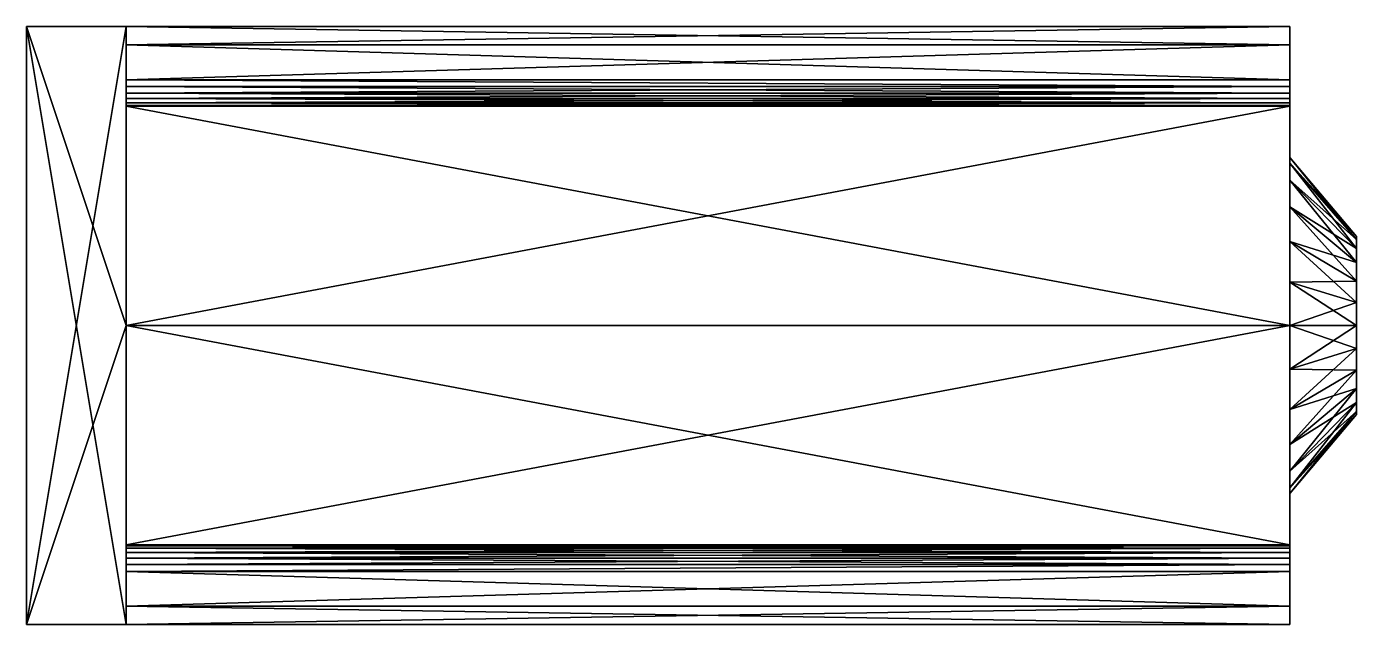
# Model space of a CAD drawing. Header units: metres. Extents: x -0.225 to 0.218, y -0.1 to 0.719.
# Drawn here: x 0.018 to 0.218, y 0.605 to 0.695 of the extents above; entities that cross this region are included whole.
import ezdxf

# ---------------------------------------------------------------- set-up
doc = ezdxf.new("R2010")
doc.units = ezdxf.units.M

msp = doc.modelspace()

# ---------------------------------------------------------------- linework, layer by layer
at = {"layer": 'default', "color": 251}
for points in [[(0.018, 0.695004, -0.041004), (0.018, 0.605004, -0.041004), (0.018, 0.695004, 0.048996), (0.018, 0.695004, -0.041004)], [(0.033, 0.650004, -0.041004), (0.018, 0.695004, -0.041004), (0.033, 0.695004, -0.041004), (0.033, 0.650004, -0.041004)], [(0.033, 0.605004, -0.041004), (0.018, 0.695004, -0.041004), (0.033, 0.650004, -0.041004), (0.033, 0.605004, -0.041004)], [(0.018, 0.605004, -0.041004), (0.018, 0.605004, 0.048996), (0.018, 0.695004, 0.048996), (0.018, 0.605004, -0.041004)], [(0.018, 0.605004, -0.041004), (0.018, 0.695004, -0.041004), (0.033, 0.605004, -0.041004), (0.018, 0.605004, -0.041004)], [(0.018, 0.695004, 0.048996), (0.018, 0.605004, 0.048996), (0.033, 0.695004, 0.048996), (0.018, 0.695004, 0.048996)], [(0.033, 0.695004, 0.003996), (0.018, 0.695004, 0.048996), (0.033, 0.695004, 0.048996), (0.033, 0.695004, 0.003996)], [(0.033, 0.695004, -0.041004), (0.018, 0.695004, 0.048996), (0.033, 0.695004, 0.003996), (0.033, 0.695004, -0.041004)], [(0.018, 0.695004, -0.041004), (0.018, 0.695004, 0.048996), (0.033, 0.695004, -0.041004), (0.018, 0.695004, -0.041004)], [(0.033, 0.695004, 0.048996), (0.018, 0.605004, 0.048996), (0.033, 0.650004, 0.048996), (0.033, 0.695004, 0.048996)], [(0.033, 0.695004, -0.041004), (0.033, 0.683004, -0.038256), (0.033, 0.650004, -0.041004), (0.033, 0.695004, -0.041004)], [(0.033, 0.683004, -0.033), (0.033, 0.683004, -0.038256), (0.033, 0.695004, -0.041004), (0.033, 0.683004, -0.033)], [(0.033, 0.683136, -0.031968), (0.033, 0.683004, -0.033), (0.033, 0.695004, -0.041004), (0.033, 0.683136, -0.031968)], [(0.033, 0.683532, -0.030996), (0.033, 0.683136, -0.031968), (0.033, 0.695004, -0.041004), (0.033, 0.683532, -0.030996)], [(0.033, 0.684168, -0.030168), (0.033, 0.683532, -0.030996), (0.033, 0.695004, -0.041004), (0.033, 0.684168, -0.030168)], [(0.033, 0.684996, -0.029532), (0.033, 0.684168, -0.030168), (0.033, 0.695004, -0.041004), (0.033, 0.684996, -0.029532)], [(0.033, 0.685968, -0.029136), (0.033, 0.684996, -0.029532), (0.033, 0.695004, -0.041004), (0.033, 0.685968, -0.029136)], [(0.033, 0.687, -0.029004), (0.033, 0.685968, -0.029136), (0.033, 0.695004, -0.041004), (0.033, 0.687, -0.029004)], [(0.033, 0.692256, -0.029004), (0.033, 0.687, -0.029004), (0.033, 0.695004, -0.041004), (0.033, 0.692256, -0.029004)], [(0.033, 0.695004, 0.003996), (0.033, 0.692256, -0.029004), (0.033, 0.695004, -0.041004), (0.033, 0.695004, 0.003996)], [(0.033, 0.695004, 0.048996), (0.033, 0.692256, 0.036996), (0.033, 0.695004, 0.003996), (0.033, 0.695004, 0.048996)], [(0.033, 0.687, 0.036996), (0.033, 0.692256, 0.036996), (0.033, 0.695004, 0.048996), (0.033, 0.687, 0.036996)], [(0.033, 0.685968, 0.03714), (0.033, 0.687, 0.036996), (0.033, 0.695004, 0.048996), (0.033, 0.685968, 0.03714)], [(0.033, 0.684996, 0.037536), (0.033, 0.685968, 0.03714), (0.033, 0.695004, 0.048996), (0.033, 0.684996, 0.037536)], [(0.033, 0.684168, 0.038172), (0.033, 0.684996, 0.037536), (0.033, 0.695004, 0.048996), (0.033, 0.684168, 0.038172)], [(0.033, 0.683532, 0.039), (0.033, 0.684168, 0.038172), (0.033, 0.695004, 0.048996), (0.033, 0.683532, 0.039)], [(0.033, 0.683136, 0.03996), (0.033, 0.683532, 0.039), (0.033, 0.695004, 0.048996), (0.033, 0.683136, 0.03996)], [(0.033, 0.683004, 0.041004), (0.033, 0.683136, 0.03996), (0.033, 0.695004, 0.048996), (0.033, 0.683004, 0.041004)], [(0.033, 0.683004, 0.04626), (0.033, 0.683004, 0.041004), (0.033, 0.695004, 0.048996), (0.033, 0.683004, 0.04626)], [(0.033, 0.650004, 0.048996), (0.033, 0.683004, 0.04626), (0.033, 0.695004, 0.048996), (0.033, 0.650004, 0.048996)], [(0.033, 0.692256, -0.029004), (0.033, 0.695004, 0.003996), (0.207996, 0.692256, -0.029004), (0.033, 0.692256, -0.029004)], [(0.033, 0.695004, 0.003996), (0.207996, 0.695004, 0.003996), (0.207996, 0.692256, -0.029004), (0.033, 0.695004, 0.003996)], [(0.207996, 0.692256, 0.036996), (0.207996, 0.695004, 0.003996), (0.033, 0.692256, 0.036996), (0.207996, 0.692256, 0.036996)], [(0.207996, 0.695004, 0.003996), (0.033, 0.695004, 0.003996), (0.033, 0.692256, 0.036996), (0.207996, 0.695004, 0.003996)], [(0.207996, 0.695004, 0.003996), (0.207996, 0.650004, -0.041004), (0.207996, 0.685968, -0.029136), (0.207996, 0.695004, 0.003996)], [(0.207996, 0.695004, 0.003996), (0.207996, 0.685968, -0.029136), (0.207996, 0.687, -0.029004), (0.207996, 0.695004, 0.003996)], [(0.207996, 0.695004, 0.003996), (0.207996, 0.687, -0.029004), (0.207996, 0.692256, -0.029004), (0.207996, 0.695004, 0.003996)], [(0.207996, 0.667884, -0.013884), (0.207996, 0.650004, -0.041004), (0.207996, 0.695004, 0.003996), (0.207996, 0.667884, -0.013884)], [(0.207996, 0.671904, -0.008652), (0.207996, 0.667884, -0.013884), (0.207996, 0.695004, 0.003996), (0.207996, 0.671904, -0.008652)], [(0.207996, 0.674436, -0.002544), (0.207996, 0.671904, -0.008652), (0.207996, 0.695004, 0.003996), (0.207996, 0.674436, -0.002544)], [(0.207996, 0.675288, 0.003996), (0.207996, 0.674436, -0.002544), (0.207996, 0.695004, 0.003996), (0.207996, 0.675288, 0.003996)], [(0.207996, 0.674436, 0.010548), (0.207996, 0.675288, 0.003996), (0.207996, 0.695004, 0.003996), (0.207996, 0.674436, 0.010548)], [(0.207996, 0.671904, 0.016644), (0.207996, 0.674436, 0.010548), (0.207996, 0.695004, 0.003996), (0.207996, 0.671904, 0.016644)], [(0.207996, 0.692256, 0.036996), (0.207996, 0.671904, 0.016644), (0.207996, 0.695004, 0.003996), (0.207996, 0.692256, 0.036996)], [(0.207996, 0.692256, -0.029004), (0.033, 0.687, -0.029004), (0.033, 0.692256, -0.029004), (0.207996, 0.692256, -0.029004)], [(0.207996, 0.687, -0.029004), (0.033, 0.687, -0.029004), (0.207996, 0.692256, -0.029004), (0.207996, 0.687, -0.029004)], [(0.033, 0.692256, 0.036996), (0.207996, 0.687, 0.036996), (0.207996, 0.692256, 0.036996), (0.033, 0.692256, 0.036996)], [(0.033, 0.687, 0.036996), (0.207996, 0.687, 0.036996), (0.033, 0.692256, 0.036996), (0.033, 0.687, 0.036996)], [(0.207996, 0.687, 0.036996), (0.207996, 0.671904, 0.016644), (0.207996, 0.692256, 0.036996), (0.207996, 0.687, 0.036996)], [(0.207996, 0.687, -0.029004), (0.207996, 0.685968, -0.029136), (0.033, 0.687, -0.029004), (0.207996, 0.687, -0.029004)], [(0.033, 0.687, -0.029004), (0.207996, 0.685968, -0.029136), (0.033, 0.685968, -0.029136), (0.033, 0.687, -0.029004)], [(0.033, 0.687, 0.036996), (0.033, 0.685968, 0.03714), (0.207996, 0.685968, 0.03714), (0.033, 0.687, 0.036996)], [(0.033, 0.687, 0.036996), (0.207996, 0.685968, 0.03714), (0.207996, 0.687, 0.036996), (0.033, 0.687, 0.036996)], [(0.207996, 0.667884, 0.021888), (0.207996, 0.671904, 0.016644), (0.207996, 0.687, 0.036996), (0.207996, 0.667884, 0.021888)], [(0.207996, 0.685968, 0.03714), (0.207996, 0.667884, 0.021888), (0.207996, 0.687, 0.036996), (0.207996, 0.685968, 0.03714)], [(0.033, 0.684996, -0.029532), (0.033, 0.685968, -0.029136), (0.207996, 0.685968, -0.029136), (0.033, 0.684996, -0.029532)], [(0.033, 0.684996, -0.029532), (0.207996, 0.685968, -0.029136), (0.207996, 0.684996, -0.029532), (0.033, 0.684996, -0.029532)], [(0.033, 0.685968, 0.03714), (0.033, 0.684996, 0.037536), (0.207996, 0.684996, 0.037536), (0.033, 0.685968, 0.03714)], [(0.033, 0.685968, 0.03714), (0.207996, 0.684996, 0.037536), (0.207996, 0.685968, 0.03714), (0.033, 0.685968, 0.03714)], [(0.033, 0.684168, -0.030168), (0.033, 0.684996, -0.029532), (0.207996, 0.684996, -0.029532), (0.033, 0.684168, -0.030168)], [(0.033, 0.684168, -0.030168), (0.207996, 0.684996, -0.029532), (0.207996, 0.684168, -0.030168), (0.033, 0.684168, -0.030168)], [(0.033, 0.684996, 0.037536), (0.033, 0.684168, 0.038172), (0.207996, 0.684168, 0.038172), (0.033, 0.684996, 0.037536)], [(0.033, 0.684996, 0.037536), (0.207996, 0.684168, 0.038172), (0.207996, 0.684996, 0.037536), (0.033, 0.684996, 0.037536)], [(0.033, 0.683532, -0.030996), (0.033, 0.684168, -0.030168), (0.207996, 0.684168, -0.030168), (0.033, 0.683532, -0.030996)], [(0.033, 0.683532, -0.030996), (0.207996, 0.684168, -0.030168), (0.207996, 0.683532, -0.030996), (0.033, 0.683532, -0.030996)], [(0.033, 0.684168, 0.038172), (0.033, 0.683532, 0.039), (0.207996, 0.683532, 0.039), (0.033, 0.684168, 0.038172)], [(0.033, 0.684168, 0.038172), (0.207996, 0.683532, 0.039), (0.207996, 0.684168, 0.038172), (0.033, 0.684168, 0.038172)], [(0.207996, 0.650004, -0.041004), (0.207996, 0.684996, -0.029532), (0.207996, 0.685968, -0.029136), (0.207996, 0.650004, -0.041004)], [(0.207996, 0.684996, 0.037536), (0.207996, 0.667884, 0.021888), (0.207996, 0.685968, 0.03714), (0.207996, 0.684996, 0.037536)], [(0.207996, 0.650004, -0.041004), (0.207996, 0.684168, -0.030168), (0.207996, 0.684996, -0.029532), (0.207996, 0.650004, -0.041004)], [(0.207996, 0.684168, 0.038172), (0.207996, 0.667884, 0.021888), (0.207996, 0.684996, 0.037536), (0.207996, 0.684168, 0.038172)], [(0.207996, 0.650004, -0.041004), (0.207996, 0.683532, -0.030996), (0.207996, 0.684168, -0.030168), (0.207996, 0.650004, -0.041004)], [(0.207996, 0.683532, 0.039), (0.207996, 0.667884, 0.021888), (0.207996, 0.684168, 0.038172), (0.207996, 0.683532, 0.039)], [(0.033, 0.683136, -0.031968), (0.033, 0.683532, -0.030996), (0.207996, 0.683532, -0.030996), (0.033, 0.683136, -0.031968)], [(0.033, 0.683136, -0.031968), (0.207996, 0.683532, -0.030996), (0.207996, 0.683136, -0.031968), (0.033, 0.683136, -0.031968)], [(0.033, 0.683532, 0.039), (0.033, 0.683136, 0.03996), (0.207996, 0.683136, 0.03996), (0.033, 0.683532, 0.039)], [(0.033, 0.683532, 0.039), (0.207996, 0.683136, 0.03996), (0.207996, 0.683532, 0.039), (0.033, 0.683532, 0.039)], [(0.033, 0.683004, -0.033), (0.033, 0.683136, -0.031968), (0.207996, 0.683136, -0.031968), (0.033, 0.683004, -0.033)], [(0.033, 0.683004, -0.033), (0.207996, 0.683136, -0.031968), (0.207996, 0.683004, -0.033), (0.033, 0.683004, -0.033)], [(0.207996, 0.683004, 0.041004), (0.207996, 0.683136, 0.03996), (0.033, 0.683004, 0.041004), (0.207996, 0.683004, 0.041004)], [(0.033, 0.683004, 0.041004), (0.207996, 0.683136, 0.03996), (0.033, 0.683136, 0.03996), (0.033, 0.683004, 0.041004)], [(0.033, 0.683004, 0.04626), (0.033, 0.650004, 0.048996), (0.207996, 0.683004, 0.04626), (0.033, 0.683004, 0.04626)], [(0.033, 0.650004, 0.048996), (0.207996, 0.650004, 0.048996), (0.207996, 0.683004, 0.04626), (0.033, 0.650004, 0.048996)], [(0.207996, 0.683004, -0.038256), (0.207996, 0.650004, -0.041004), (0.033, 0.683004, -0.038256), (0.207996, 0.683004, -0.038256)], [(0.207996, 0.650004, -0.041004), (0.033, 0.650004, -0.041004), (0.033, 0.683004, -0.038256), (0.207996, 0.650004, -0.041004)], [(0.033, 0.683004, -0.038256), (0.207996, 0.683004, -0.033), (0.207996, 0.683004, -0.038256), (0.033, 0.683004, -0.038256)], [(0.033, 0.683004, -0.033), (0.207996, 0.683004, -0.033), (0.033, 0.683004, -0.038256), (0.033, 0.683004, -0.033)], [(0.207996, 0.683004, 0.04626), (0.033, 0.683004, 0.041004), (0.033, 0.683004, 0.04626), (0.207996, 0.683004, 0.04626)], [(0.207996, 0.683004, 0.041004), (0.033, 0.683004, 0.041004), (0.207996, 0.683004, 0.04626), (0.207996, 0.683004, 0.041004)], [(0.207996, 0.650004, -0.041004), (0.207996, 0.683136, -0.031968), (0.207996, 0.683532, -0.030996), (0.207996, 0.650004, -0.041004)], [(0.207996, 0.683136, 0.03996), (0.207996, 0.667884, 0.021888), (0.207996, 0.683532, 0.039), (0.207996, 0.683136, 0.03996)], [(0.207996, 0.650004, -0.041004), (0.207996, 0.683004, -0.033), (0.207996, 0.683136, -0.031968), (0.207996, 0.650004, -0.041004)], [(0.207996, 0.683004, 0.041004), (0.207996, 0.667884, 0.021888), (0.207996, 0.683136, 0.03996), (0.207996, 0.683004, 0.041004)], [(0.207996, 0.683004, 0.04626), (0.207996, 0.662652, 0.025908), (0.207996, 0.683004, 0.041004), (0.207996, 0.683004, 0.04626)], [(0.207996, 0.656544, 0.028428), (0.207996, 0.662652, 0.025908), (0.207996, 0.683004, 0.04626), (0.207996, 0.656544, 0.028428)], [(0.207996, 0.650004, 0.029292), (0.207996, 0.656544, 0.028428), (0.207996, 0.683004, 0.04626), (0.207996, 0.650004, 0.029292)], [(0.207996, 0.643452, 0.028428), (0.207996, 0.650004, 0.029292), (0.207996, 0.683004, 0.04626), (0.207996, 0.643452, 0.028428)], [(0.207996, 0.637356, 0.025908), (0.207996, 0.643452, 0.028428), (0.207996, 0.683004, 0.04626), (0.207996, 0.637356, 0.025908)], [(0.207996, 0.650004, 0.048996), (0.207996, 0.637356, 0.025908), (0.207996, 0.683004, 0.04626), (0.207996, 0.650004, 0.048996)], [(0.207996, 0.650004, -0.041004), (0.207996, 0.683004, -0.038256), (0.207996, 0.683004, -0.033), (0.207996, 0.650004, -0.041004)], [(0.207996, 0.662652, 0.025908), (0.207996, 0.667884, 0.021888), (0.207996, 0.683004, 0.041004), (0.207996, 0.662652, 0.025908)], [(0.218004, 0.662952, 0.000528), (0.207996, 0.674436, -0.002544), (0.207996, 0.675288, 0.003996), (0.218004, 0.662952, 0.000528)], [(0.218004, 0.663408, 0.003996), (0.218004, 0.662952, 0.000528), (0.207996, 0.675288, 0.003996), (0.218004, 0.663408, 0.003996)], [(0.218004, 0.663408, 0.003996), (0.207996, 0.675288, 0.003996), (0.207996, 0.674436, 0.010548), (0.218004, 0.663408, 0.003996)], [(0.218004, 0.661608, -0.0027), (0.207996, 0.671904, -0.008652), (0.207996, 0.674436, -0.002544), (0.218004, 0.661608, -0.0027)], [(0.218004, 0.662952, 0.000528), (0.218004, 0.661608, -0.0027), (0.207996, 0.674436, -0.002544), (0.218004, 0.662952, 0.000528)], [(0.218004, 0.662952, 0.007464), (0.207996, 0.674436, 0.010548), (0.207996, 0.671904, 0.016644), (0.218004, 0.662952, 0.007464)], [(0.218004, 0.662952, 0.007464), (0.218004, 0.663408, 0.003996), (0.207996, 0.674436, 0.010548), (0.218004, 0.662952, 0.007464)], [(0.218004, 0.659484, -0.005484), (0.207996, 0.667884, -0.013884), (0.207996, 0.671904, -0.008652), (0.218004, 0.659484, -0.005484)], [(0.218004, 0.661608, -0.0027), (0.218004, 0.659484, -0.005484), (0.207996, 0.671904, -0.008652), (0.218004, 0.661608, -0.0027)], [(0.218004, 0.661608, 0.010704), (0.207996, 0.671904, 0.016644), (0.207996, 0.667884, 0.021888), (0.218004, 0.661608, 0.010704)], [(0.218004, 0.661608, 0.010704), (0.218004, 0.662952, 0.007464), (0.207996, 0.671904, 0.016644), (0.218004, 0.661608, 0.010704)], [(0.218004, 0.6567, -0.007608), (0.207996, 0.662652, -0.017904), (0.207996, 0.667884, -0.013884), (0.218004, 0.6567, -0.007608)], [(0.218004, 0.659484, -0.005484), (0.218004, 0.6567, -0.007608), (0.207996, 0.667884, -0.013884), (0.218004, 0.659484, -0.005484)], [(0.218004, 0.659484, 0.013476), (0.207996, 0.667884, 0.021888), (0.207996, 0.662652, 0.025908), (0.218004, 0.659484, 0.013476)], [(0.218004, 0.659484, 0.013476), (0.218004, 0.661608, 0.010704), (0.207996, 0.667884, 0.021888), (0.218004, 0.659484, 0.013476)], [(0.207996, 0.662652, -0.017904), (0.207996, 0.650004, -0.041004), (0.207996, 0.667884, -0.013884), (0.207996, 0.662652, -0.017904)], [(0.218004, 0.653472, -0.008952), (0.207996, 0.656544, -0.020436), (0.207996, 0.662652, -0.017904), (0.218004, 0.653472, -0.008952)], [(0.218004, 0.6567, -0.007608), (0.218004, 0.653472, -0.008952), (0.207996, 0.662652, -0.017904), (0.218004, 0.6567, -0.007608)], [(0.218004, 0.6567, 0.015612), (0.207996, 0.662652, 0.025908), (0.207996, 0.656544, 0.028428), (0.218004, 0.6567, 0.015612)], [(0.218004, 0.6567, 0.015612), (0.218004, 0.659484, 0.013476), (0.207996, 0.662652, 0.025908), (0.218004, 0.6567, 0.015612)], [(0.207996, 0.656544, -0.020436), (0.207996, 0.650004, -0.041004), (0.207996, 0.662652, -0.017904), (0.207996, 0.656544, -0.020436)], [(0.218004, 0.663408, 0.003996), (0.218004, 0.662952, 0.007464), (0.218004, 0.6366, 0.003996), (0.218004, 0.663408, 0.003996)], [(0.218004, 0.637056, 0.000528), (0.218004, 0.663408, 0.003996), (0.218004, 0.6366, 0.003996), (0.218004, 0.637056, 0.000528)], [(0.218004, 0.662952, 0.000528), (0.218004, 0.663408, 0.003996), (0.218004, 0.637056, 0.000528), (0.218004, 0.662952, 0.000528)], [(0.218004, 0.662952, 0.007464), (0.218004, 0.661608, 0.010704), (0.218004, 0.637056, 0.007464), (0.218004, 0.662952, 0.007464)], [(0.218004, 0.6366, 0.003996), (0.218004, 0.662952, 0.007464), (0.218004, 0.637056, 0.007464), (0.218004, 0.6366, 0.003996)], [(0.218004, 0.638388, -0.0027), (0.218004, 0.662952, 0.000528), (0.218004, 0.637056, 0.000528), (0.218004, 0.638388, -0.0027)], [(0.218004, 0.661608, -0.0027), (0.218004, 0.662952, 0.000528), (0.218004, 0.638388, -0.0027), (0.218004, 0.661608, -0.0027)], [(0.218004, 0.661608, 0.010704), (0.218004, 0.659484, 0.013476), (0.218004, 0.638388, 0.010704), (0.218004, 0.661608, 0.010704)], [(0.218004, 0.637056, 0.007464), (0.218004, 0.661608, 0.010704), (0.218004, 0.638388, 0.010704), (0.218004, 0.637056, 0.007464)], [(0.218004, 0.640524, -0.005484), (0.218004, 0.661608, -0.0027), (0.218004, 0.638388, -0.0027), (0.218004, 0.640524, -0.005484)], [(0.218004, 0.659484, -0.005484), (0.218004, 0.661608, -0.0027), (0.218004, 0.640524, -0.005484), (0.218004, 0.659484, -0.005484)], [(0.218004, 0.659484, 0.013476), (0.218004, 0.6567, 0.015612), (0.218004, 0.643296, 0.015612), (0.218004, 0.659484, 0.013476)], [(0.218004, 0.640524, 0.013476), (0.218004, 0.659484, 0.013476), (0.218004, 0.643296, 0.015612), (0.218004, 0.640524, 0.013476)], [(0.218004, 0.638388, 0.010704), (0.218004, 0.659484, 0.013476), (0.218004, 0.640524, 0.013476), (0.218004, 0.638388, 0.010704)], [(0.218004, 0.643296, -0.007608), (0.218004, 0.659484, -0.005484), (0.218004, 0.640524, -0.005484), (0.218004, 0.643296, -0.007608)], [(0.218004, 0.6567, -0.007608), (0.218004, 0.659484, -0.005484), (0.218004, 0.643296, -0.007608), (0.218004, 0.6567, -0.007608)], [(0.218004, 0.653472, 0.016944), (0.218004, 0.6567, 0.015612), (0.207996, 0.656544, 0.028428), (0.218004, 0.653472, 0.016944)], [(0.218004, 0.650004, -0.009408), (0.207996, 0.650004, -0.021288), (0.207996, 0.656544, -0.020436), (0.218004, 0.650004, -0.009408)], [(0.218004, 0.653472, -0.008952), (0.218004, 0.650004, -0.009408), (0.207996, 0.656544, -0.020436), (0.218004, 0.653472, -0.008952)], [(0.218004, 0.653472, 0.016944), (0.207996, 0.656544, 0.028428), (0.207996, 0.650004, 0.029292), (0.218004, 0.653472, 0.016944)], [(0.207996, 0.650004, -0.021288), (0.207996, 0.650004, -0.041004), (0.207996, 0.656544, -0.020436), (0.207996, 0.650004, -0.021288)], [(0.218004, 0.6567, 0.015612), (0.218004, 0.653472, 0.016944), (0.218004, 0.646536, 0.016944), (0.218004, 0.6567, 0.015612)], [(0.218004, 0.643296, 0.015612), (0.218004, 0.6567, 0.015612), (0.218004, 0.646536, 0.016944), (0.218004, 0.643296, 0.015612)], [(0.218004, 0.646536, -0.008952), (0.218004, 0.6567, -0.007608), (0.218004, 0.643296, -0.007608), (0.218004, 0.646536, -0.008952)], [(0.218004, 0.653472, -0.008952), (0.218004, 0.6567, -0.007608), (0.218004, 0.646536, -0.008952), (0.218004, 0.653472, -0.008952)], [(0.218004, 0.650004, 0.0174), (0.218004, 0.653472, 0.016944), (0.207996, 0.650004, 0.029292), (0.218004, 0.650004, 0.0174)], [(0.218004, 0.653472, 0.016944), (0.218004, 0.650004, 0.0174), (0.218004, 0.646536, 0.016944), (0.218004, 0.653472, 0.016944)], [(0.218004, 0.650004, -0.009408), (0.218004, 0.653472, -0.008952), (0.218004, 0.646536, -0.008952), (0.218004, 0.650004, -0.009408)], [(0.033, 0.650004, 0.048996), (0.018, 0.605004, 0.048996), (0.033, 0.605004, 0.048996), (0.033, 0.650004, 0.048996)], [(0.207996, 0.617004, 0.04626), (0.207996, 0.650004, 0.048996), (0.033, 0.617004, 0.04626), (0.207996, 0.617004, 0.04626)], [(0.033, 0.650004, -0.041004), (0.033, 0.617004, -0.038256), (0.033, 0.605004, -0.041004), (0.033, 0.650004, -0.041004)], [(0.033, 0.605004, 0.048996), (0.033, 0.617004, 0.04626), (0.033, 0.650004, 0.048996), (0.033, 0.605004, 0.048996)], [(0.207996, 0.650004, 0.048996), (0.033, 0.650004, 0.048996), (0.033, 0.617004, 0.04626), (0.207996, 0.650004, 0.048996)], [(0.033, 0.617004, -0.038256), (0.033, 0.650004, -0.041004), (0.207996, 0.617004, -0.038256), (0.033, 0.617004, -0.038256)], [(0.033, 0.650004, -0.041004), (0.207996, 0.650004, -0.041004), (0.207996, 0.617004, -0.038256), (0.033, 0.650004, -0.041004)], [(0.218004, 0.646536, -0.008952), (0.207996, 0.643452, -0.020436), (0.207996, 0.650004, -0.021288), (0.218004, 0.646536, -0.008952)], [(0.218004, 0.650004, -0.009408), (0.218004, 0.646536, -0.008952), (0.207996, 0.650004, -0.021288), (0.218004, 0.650004, -0.009408)], [(0.207996, 0.650004, 0.048996), (0.207996, 0.605004, 0.003996), (0.207996, 0.637356, 0.025908), (0.207996, 0.650004, 0.048996)], [(0.207996, 0.615828, 0.038172), (0.207996, 0.605004, 0.003996), (0.207996, 0.650004, 0.048996), (0.207996, 0.615828, 0.038172)], [(0.207996, 0.616464, 0.039), (0.207996, 0.615828, 0.038172), (0.207996, 0.650004, 0.048996), (0.207996, 0.616464, 0.039)], [(0.207996, 0.61686, 0.03996), (0.207996, 0.616464, 0.039), (0.207996, 0.650004, 0.048996), (0.207996, 0.61686, 0.03996)], [(0.207996, 0.617004, 0.041004), (0.207996, 0.61686, 0.03996), (0.207996, 0.650004, 0.048996), (0.207996, 0.617004, 0.041004)], [(0.218004, 0.646536, 0.016944), (0.218004, 0.650004, 0.0174), (0.207996, 0.643452, 0.028428), (0.218004, 0.646536, 0.016944)], [(0.218004, 0.650004, 0.0174), (0.207996, 0.650004, 0.029292), (0.207996, 0.643452, 0.028428), (0.218004, 0.650004, 0.0174)], [(0.207996, 0.617004, 0.04626), (0.207996, 0.617004, 0.041004), (0.207996, 0.650004, 0.048996), (0.207996, 0.617004, 0.04626)], [(0.207996, 0.643452, -0.020436), (0.207996, 0.650004, -0.041004), (0.207996, 0.650004, -0.021288), (0.207996, 0.643452, -0.020436)], [(0.207996, 0.617004, -0.038256), (0.207996, 0.650004, -0.041004), (0.207996, 0.643452, -0.020436), (0.207996, 0.617004, -0.038256)], [(0.218004, 0.646536, -0.008952), (0.218004, 0.643296, -0.007608), (0.207996, 0.643452, -0.020436), (0.218004, 0.646536, -0.008952)], [(0.218004, 0.646536, 0.016944), (0.207996, 0.643452, 0.028428), (0.207996, 0.637356, 0.025908), (0.218004, 0.646536, 0.016944)], [(0.218004, 0.643296, 0.015612), (0.218004, 0.646536, 0.016944), (0.207996, 0.637356, 0.025908), (0.218004, 0.643296, 0.015612)], [(0.218004, 0.643296, -0.007608), (0.207996, 0.637356, -0.017904), (0.207996, 0.643452, -0.020436), (0.218004, 0.643296, -0.007608)], [(0.207996, 0.637356, -0.017904), (0.207996, 0.617004, -0.038256), (0.207996, 0.643452, -0.020436), (0.207996, 0.637356, -0.017904)], [(0.218004, 0.643296, 0.015612), (0.207996, 0.637356, 0.025908), (0.207996, 0.632112, 0.021888), (0.218004, 0.643296, 0.015612)], [(0.218004, 0.640524, 0.013476), (0.218004, 0.643296, 0.015612), (0.207996, 0.632112, 0.021888), (0.218004, 0.640524, 0.013476)], [(0.218004, 0.643296, -0.007608), (0.218004, 0.640524, -0.005484), (0.207996, 0.637356, -0.017904), (0.218004, 0.643296, -0.007608)], [(0.218004, 0.640524, 0.013476), (0.207996, 0.632112, 0.021888), (0.207996, 0.628092, 0.016644), (0.218004, 0.640524, 0.013476)], [(0.218004, 0.638388, 0.010704), (0.218004, 0.640524, 0.013476), (0.207996, 0.628092, 0.016644), (0.218004, 0.638388, 0.010704)], [(0.218004, 0.640524, -0.005484), (0.218004, 0.638388, -0.0027), (0.207996, 0.632112, -0.013884), (0.218004, 0.640524, -0.005484)], [(0.218004, 0.640524, -0.005484), (0.207996, 0.632112, -0.013884), (0.207996, 0.637356, -0.017904), (0.218004, 0.640524, -0.005484)], [(0.218004, 0.638388, 0.010704), (0.207996, 0.628092, 0.016644), (0.207996, 0.625572, 0.010548), (0.218004, 0.638388, 0.010704)], [(0.218004, 0.637056, 0.007464), (0.218004, 0.638388, 0.010704), (0.207996, 0.625572, 0.010548), (0.218004, 0.637056, 0.007464)], [(0.218004, 0.638388, -0.0027), (0.218004, 0.637056, 0.000528), (0.207996, 0.628092, -0.008652), (0.218004, 0.638388, -0.0027)], [(0.218004, 0.638388, -0.0027), (0.207996, 0.628092, -0.008652), (0.207996, 0.632112, -0.013884), (0.218004, 0.638388, -0.0027)], [(0.207996, 0.605004, 0.003996), (0.207996, 0.632112, 0.021888), (0.207996, 0.637356, 0.025908), (0.207996, 0.605004, 0.003996)], [(0.207996, 0.617004, -0.033), (0.207996, 0.617004, -0.038256), (0.207996, 0.637356, -0.017904), (0.207996, 0.617004, -0.033)], [(0.207996, 0.61686, -0.031968), (0.207996, 0.617004, -0.033), (0.207996, 0.637356, -0.017904), (0.207996, 0.61686, -0.031968)], [(0.207996, 0.616464, -0.030996), (0.207996, 0.61686, -0.031968), (0.207996, 0.637356, -0.017904), (0.207996, 0.616464, -0.030996)], [(0.207996, 0.615828, -0.030168), (0.207996, 0.616464, -0.030996), (0.207996, 0.637356, -0.017904), (0.207996, 0.615828, -0.030168)], [(0.207996, 0.615, -0.029532), (0.207996, 0.615828, -0.030168), (0.207996, 0.637356, -0.017904), (0.207996, 0.615, -0.029532)], [(0.207996, 0.61404, -0.029136), (0.207996, 0.615, -0.029532), (0.207996, 0.637356, -0.017904), (0.207996, 0.61404, -0.029136)], [(0.207996, 0.632112, -0.013884), (0.207996, 0.61404, -0.029136), (0.207996, 0.637356, -0.017904), (0.207996, 0.632112, -0.013884)], [(0.218004, 0.637056, 0.007464), (0.207996, 0.625572, 0.010548), (0.207996, 0.624708, 0.003996), (0.218004, 0.637056, 0.007464)], [(0.218004, 0.6366, 0.003996), (0.218004, 0.637056, 0.007464), (0.207996, 0.624708, 0.003996), (0.218004, 0.6366, 0.003996)], [(0.218004, 0.637056, 0.000528), (0.218004, 0.6366, 0.003996), (0.207996, 0.625572, -0.002544), (0.218004, 0.637056, 0.000528)], [(0.218004, 0.637056, 0.000528), (0.207996, 0.625572, -0.002544), (0.207996, 0.628092, -0.008652), (0.218004, 0.637056, 0.000528)], [(0.218004, 0.6366, 0.003996), (0.207996, 0.624708, 0.003996), (0.207996, 0.625572, -0.002544), (0.218004, 0.6366, 0.003996)], [(0.207996, 0.605004, 0.003996), (0.207996, 0.628092, 0.016644), (0.207996, 0.632112, 0.021888), (0.207996, 0.605004, 0.003996)], [(0.207996, 0.612996, -0.029004), (0.207996, 0.61404, -0.029136), (0.207996, 0.632112, -0.013884), (0.207996, 0.612996, -0.029004)], [(0.207996, 0.60774, -0.029004), (0.207996, 0.612996, -0.029004), (0.207996, 0.632112, -0.013884), (0.207996, 0.60774, -0.029004)], [(0.207996, 0.628092, -0.008652), (0.207996, 0.60774, -0.029004), (0.207996, 0.632112, -0.013884), (0.207996, 0.628092, -0.008652)], [(0.207996, 0.625572, -0.002544), (0.207996, 0.60774, -0.029004), (0.207996, 0.628092, -0.008652), (0.207996, 0.625572, -0.002544)], [(0.207996, 0.628092, 0.016644), (0.207996, 0.60774, -0.029004), (0.207996, 0.625572, 0.010548), (0.207996, 0.628092, 0.016644)], [(0.207996, 0.605004, 0.003996), (0.207996, 0.60774, -0.029004), (0.207996, 0.628092, 0.016644), (0.207996, 0.605004, 0.003996)], [(0.207996, 0.624708, 0.003996), (0.207996, 0.60774, -0.029004), (0.207996, 0.625572, -0.002544), (0.207996, 0.624708, 0.003996)], [(0.207996, 0.625572, 0.010548), (0.207996, 0.60774, -0.029004), (0.207996, 0.624708, 0.003996), (0.207996, 0.625572, 0.010548)], [(0.033, 0.617004, -0.033), (0.033, 0.61686, -0.031968), (0.033, 0.605004, -0.041004), (0.033, 0.617004, -0.033)], [(0.033, 0.617004, -0.038256), (0.033, 0.617004, -0.033), (0.033, 0.605004, -0.041004), (0.033, 0.617004, -0.038256)], [(0.033, 0.617004, 0.041004), (0.033, 0.617004, 0.04626), (0.033, 0.605004, 0.048996), (0.033, 0.617004, 0.041004)], [(0.033, 0.61686, 0.03996), (0.033, 0.617004, 0.041004), (0.033, 0.605004, 0.048996), (0.033, 0.61686, 0.03996)], [(0.207996, 0.617004, -0.038256), (0.033, 0.617004, -0.033), (0.033, 0.617004, -0.038256), (0.207996, 0.617004, -0.038256)], [(0.207996, 0.617004, -0.033), (0.033, 0.617004, -0.033), (0.207996, 0.617004, -0.038256), (0.207996, 0.617004, -0.033)], [(0.207996, 0.617004, -0.033), (0.207996, 0.61686, -0.031968), (0.033, 0.617004, -0.033), (0.207996, 0.617004, -0.033)], [(0.033, 0.617004, -0.033), (0.207996, 0.61686, -0.031968), (0.033, 0.61686, -0.031968), (0.033, 0.617004, -0.033)], [(0.033, 0.617004, 0.041004), (0.033, 0.61686, 0.03996), (0.207996, 0.61686, 0.03996), (0.033, 0.617004, 0.041004)], [(0.033, 0.617004, 0.041004), (0.207996, 0.61686, 0.03996), (0.207996, 0.617004, 0.041004), (0.033, 0.617004, 0.041004)], [(0.033, 0.617004, 0.04626), (0.207996, 0.617004, 0.041004), (0.207996, 0.617004, 0.04626), (0.033, 0.617004, 0.04626)], [(0.033, 0.617004, 0.041004), (0.207996, 0.617004, 0.041004), (0.033, 0.617004, 0.04626), (0.033, 0.617004, 0.041004)], [(0.033, 0.61686, -0.031968), (0.033, 0.616464, -0.030996), (0.033, 0.605004, -0.041004), (0.033, 0.61686, -0.031968)], [(0.033, 0.616464, 0.039), (0.033, 0.61686, 0.03996), (0.033, 0.605004, 0.048996), (0.033, 0.616464, 0.039)], [(0.033, 0.616464, -0.030996), (0.033, 0.61686, -0.031968), (0.207996, 0.61686, -0.031968), (0.033, 0.616464, -0.030996)], [(0.033, 0.616464, -0.030996), (0.207996, 0.61686, -0.031968), (0.207996, 0.616464, -0.030996), (0.033, 0.616464, -0.030996)], [(0.033, 0.61686, 0.03996), (0.033, 0.616464, 0.039), (0.207996, 0.616464, 0.039), (0.033, 0.61686, 0.03996)], [(0.033, 0.61686, 0.03996), (0.207996, 0.616464, 0.039), (0.207996, 0.61686, 0.03996), (0.033, 0.61686, 0.03996)], [(0.033, 0.616464, -0.030996), (0.033, 0.615828, -0.030168), (0.033, 0.605004, -0.041004), (0.033, 0.616464, -0.030996)], [(0.033, 0.615828, 0.038172), (0.033, 0.616464, 0.039), (0.033, 0.605004, 0.048996), (0.033, 0.615828, 0.038172)], [(0.033, 0.615828, -0.030168), (0.033, 0.616464, -0.030996), (0.207996, 0.616464, -0.030996), (0.033, 0.615828, -0.030168)], [(0.033, 0.615828, -0.030168), (0.207996, 0.616464, -0.030996), (0.207996, 0.615828, -0.030168), (0.033, 0.615828, -0.030168)], [(0.033, 0.616464, 0.039), (0.033, 0.615828, 0.038172), (0.207996, 0.615828, 0.038172), (0.033, 0.616464, 0.039)], [(0.033, 0.616464, 0.039), (0.207996, 0.615828, 0.038172), (0.207996, 0.616464, 0.039), (0.033, 0.616464, 0.039)], [(0.033, 0.615828, -0.030168), (0.033, 0.615, -0.029532), (0.033, 0.605004, -0.041004), (0.033, 0.615828, -0.030168)], [(0.033, 0.615, 0.037536), (0.033, 0.615828, 0.038172), (0.033, 0.605004, 0.048996), (0.033, 0.615, 0.037536)], [(0.033, 0.615, -0.029532), (0.033, 0.615828, -0.030168), (0.207996, 0.615828, -0.030168), (0.033, 0.615, -0.029532)], [(0.033, 0.615, -0.029532), (0.207996, 0.615828, -0.030168), (0.207996, 0.615, -0.029532), (0.033, 0.615, -0.029532)], [(0.033, 0.615828, 0.038172), (0.033, 0.615, 0.037536), (0.207996, 0.615, 0.037536), (0.033, 0.615828, 0.038172)], [(0.033, 0.615828, 0.038172), (0.207996, 0.615, 0.037536), (0.207996, 0.615828, 0.038172), (0.033, 0.615828, 0.038172)], [(0.033, 0.615, -0.029532), (0.033, 0.61404, -0.029136), (0.033, 0.605004, -0.041004), (0.033, 0.615, -0.029532)], [(0.033, 0.61404, 0.03714), (0.033, 0.615, 0.037536), (0.033, 0.605004, 0.048996), (0.033, 0.61404, 0.03714)], [(0.033, 0.61404, -0.029136), (0.033, 0.615, -0.029532), (0.207996, 0.615, -0.029532), (0.033, 0.61404, -0.029136)], [(0.033, 0.61404, -0.029136), (0.207996, 0.615, -0.029532), (0.207996, 0.61404, -0.029136), (0.033, 0.61404, -0.029136)], [(0.033, 0.615, 0.037536), (0.033, 0.61404, 0.03714), (0.207996, 0.61404, 0.03714), (0.033, 0.615, 0.037536)], [(0.033, 0.615, 0.037536), (0.207996, 0.61404, 0.03714), (0.207996, 0.615, 0.037536), (0.033, 0.615, 0.037536)], [(0.033, 0.61404, -0.029136), (0.033, 0.612996, -0.029004), (0.033, 0.605004, -0.041004), (0.033, 0.61404, -0.029136)], [(0.033, 0.612996, 0.036996), (0.033, 0.61404, 0.03714), (0.033, 0.605004, 0.048996), (0.033, 0.612996, 0.036996)], [(0.033, 0.612996, -0.029004), (0.033, 0.61404, -0.029136), (0.207996, 0.61404, -0.029136), (0.033, 0.612996, -0.029004)], [(0.033, 0.612996, -0.029004), (0.207996, 0.61404, -0.029136), (0.207996, 0.612996, -0.029004), (0.033, 0.612996, -0.029004)], [(0.207996, 0.612996, 0.036996), (0.207996, 0.61404, 0.03714), (0.033, 0.612996, 0.036996), (0.207996, 0.612996, 0.036996)], [(0.033, 0.612996, 0.036996), (0.207996, 0.61404, 0.03714), (0.033, 0.61404, 0.03714), (0.033, 0.612996, 0.036996)], [(0.207996, 0.615, 0.037536), (0.207996, 0.605004, 0.003996), (0.207996, 0.615828, 0.038172), (0.207996, 0.615, 0.037536)], [(0.207996, 0.61404, 0.03714), (0.207996, 0.605004, 0.003996), (0.207996, 0.615, 0.037536), (0.207996, 0.61404, 0.03714)], [(0.207996, 0.612996, 0.036996), (0.207996, 0.605004, 0.003996), (0.207996, 0.61404, 0.03714), (0.207996, 0.612996, 0.036996)], [(0.033, 0.612996, -0.029004), (0.033, 0.60774, -0.029004), (0.033, 0.605004, -0.041004), (0.033, 0.612996, -0.029004)], [(0.033, 0.60774, 0.036996), (0.033, 0.612996, 0.036996), (0.033, 0.605004, 0.048996), (0.033, 0.60774, 0.036996)], [(0.033, 0.60774, -0.029004), (0.207996, 0.612996, -0.029004), (0.207996, 0.60774, -0.029004), (0.033, 0.60774, -0.029004)], [(0.033, 0.612996, -0.029004), (0.207996, 0.612996, -0.029004), (0.033, 0.60774, -0.029004), (0.033, 0.612996, -0.029004)], [(0.207996, 0.60774, 0.036996), (0.033, 0.612996, 0.036996), (0.033, 0.60774, 0.036996), (0.207996, 0.60774, 0.036996)], [(0.207996, 0.612996, 0.036996), (0.033, 0.612996, 0.036996), (0.207996, 0.60774, 0.036996), (0.207996, 0.612996, 0.036996)], [(0.207996, 0.60774, 0.036996), (0.207996, 0.605004, 0.003996), (0.207996, 0.612996, 0.036996), (0.207996, 0.60774, 0.036996)], [(0.033, 0.605004, -0.041004), (0.033, 0.60774, -0.029004), (0.033, 0.605004, 0.003996), (0.033, 0.605004, -0.041004)], [(0.033, 0.605004, 0.003996), (0.033, 0.60774, 0.036996), (0.033, 0.605004, 0.048996), (0.033, 0.605004, 0.003996)], [(0.207996, 0.60774, -0.029004), (0.207996, 0.605004, 0.003996), (0.033, 0.60774, -0.029004), (0.207996, 0.60774, -0.029004)], [(0.207996, 0.605004, 0.003996), (0.033, 0.605004, 0.003996), (0.033, 0.60774, -0.029004), (0.207996, 0.605004, 0.003996)], [(0.033, 0.60774, 0.036996), (0.033, 0.605004, 0.003996), (0.207996, 0.60774, 0.036996), (0.033, 0.60774, 0.036996)], [(0.033, 0.605004, 0.003996), (0.207996, 0.605004, 0.003996), (0.207996, 0.60774, 0.036996), (0.033, 0.605004, 0.003996)], [(0.033, 0.605004, 0.003996), (0.018, 0.605004, -0.041004), (0.033, 0.605004, -0.041004), (0.033, 0.605004, 0.003996)], [(0.033, 0.605004, 0.048996), (0.018, 0.605004, -0.041004), (0.033, 0.605004, 0.003996), (0.033, 0.605004, 0.048996)], [(0.018, 0.605004, 0.048996), (0.018, 0.605004, -0.041004), (0.033, 0.605004, 0.048996), (0.018, 0.605004, 0.048996)]]:
    msp.add_3dface(points, dxfattribs=at)

doc.saveas('drawing.dxf')
